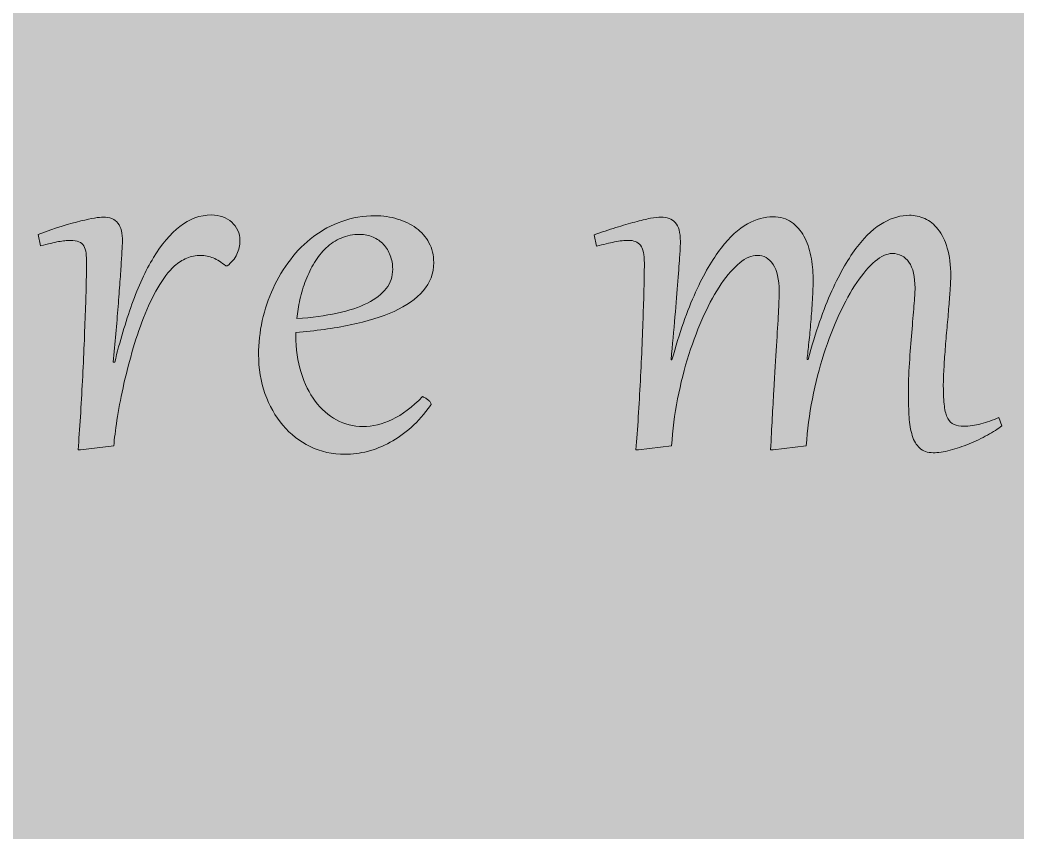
# Model space of a CAD drawing. Extents: x -4214 to -1795, y -2227 to -856.
# Drawn here: x -3522.3 to -3395.9, y -1884.3 to -1781.2 of the extents above; entities that cross this region are included whole.
import ezdxf

# ---------------------------------------------------------------- set-up
doc = ezdxf.new("R2010")
doc.units = 0
doc.header["$MEASUREMENT"] = 0
doc.layers.add('Layer 1', color=7, linetype='Continuous')

# ---------------------------------------------------------------- blocks, each defined once
blk = doc.blocks.new('block 14')
at = {"layer": 'Layer 1', "true_color": 0x2a3f49}
h = blk.add_hatch(color=149, dxfattribs=at)
h.dxf.hatch_style = 2
edge = h.paths.add_edge_path()
edge.add_spline(control_points=[(-3514.65, -1835.78), (-3514.65, -1835.78), (-3514.97, -1835.76), (-3514.97, -1835.76), (-3514.86, -1834.48), (-3514.76, -1833.09), (-3514.67, -1831.59), (-3514.58, -1830.08), (-3514.49, -1828.56), (-3514.41, -1827.01), (-3514.33, -1825.46), (-3514.26, -1823.92), (-3514.19, -1822.39), (-3514.14, -1820.87), (-3514.08, -1819.45), (-3514.03, -1818.13), (-3513.99, -1816.8), (-3513.95, -1815.62), (-3513.93, -1814.57), (-3513.91, -1813.53), (-3513.9, -1812.7), (-3513.9, -1812.09), (-3513.9, -1811.6), (-3513.92, -1811.17), (-3513.96, -1810.81), (-3514, -1810.44), (-3514.09, -1810.14), (-3514.24, -1809.9), (-3514.38, -1809.66), (-3514.58, -1809.48), (-3514.85, -1809.36), (-3515.12, -1809.25), (-3515.48, -1809.19), (-3515.94, -1809.19), (-3516.17, -1809.19), (-3516.4, -1809.21), (-3516.64, -1809.24), (-3516.88, -1809.26), (-3517.15, -1809.3), (-3517.45, -1809.35), (-3517.74, -1809.41), (-3518.08, -1809.48), (-3518.44, -1809.57), (-3518.81, -1809.66), (-3519.24, -1809.76), (-3519.72, -1809.88), (-3519.72, -1809.88), (-3520.03, -1808.43), (-3520.03, -1808.43), (-3517.8, -1807.62), (-3515.99, -1807.05), (-3514.61, -1806.73), (-3513.23, -1806.4), (-3512.29, -1806.24), (-3511.81, -1806.24), (-3510.92, -1806.24), (-3510.29, -1806.49), (-3509.91, -1807.01), (-3509.52, -1807.53), (-3509.33, -1808.29), (-3509.33, -1809.32), (-3509.33, -1809.41), (-3509.35, -1809.69), (-3509.37, -1810.14), (-3509.4, -1810.6), (-3509.44, -1811.19), (-3509.48, -1811.92), (-3509.53, -1812.66), (-3509.59, -1813.51), (-3509.65, -1814.47), (-3509.72, -1815.44), (-3509.8, -1816.48), (-3509.89, -1817.58), (-3509.97, -1818.69), (-3510.07, -1819.84), (-3510.18, -1821.05), (-3510.29, -1822.25), (-3510.4, -1823.45), (-3510.52, -1824.64), (-3510.52, -1824.64), (-3510.32, -1824.66), (-3510.32, -1824.66), (-3509.67, -1822.03), (-3508.95, -1819.58), (-3508.13, -1817.3), (-3507.32, -1815.03), (-3506.41, -1813.05), (-3505.4, -1811.37), (-3504.38, -1809.69), (-3503.27, -1808.37), (-3502.05, -1807.41), (-3500.84, -1806.45), (-3499.5, -1805.97), (-3498.05, -1805.97), (-3497.54, -1805.97), (-3497.07, -1806.05), (-3496.62, -1806.22), (-3496.18, -1806.37), (-3495.8, -1806.6), (-3495.48, -1806.89), (-3495.15, -1807.18), (-3494.9, -1807.52), (-3494.71, -1807.92), (-3494.52, -1808.31), (-3494.43, -1808.74), (-3494.43, -1809.22), (-3494.43, -1809.82), (-3494.56, -1810.4), (-3494.82, -1810.96), (-3495.08, -1811.51), (-3495.5, -1812.01), (-3496.06, -1812.44), (-3496.06, -1812.44), (-3496.22, -1812.44), (-3496.22, -1812.44), (-3496.78, -1811.97), (-3497.32, -1811.63), (-3497.82, -1811.42), (-3498.33, -1811.21), (-3498.86, -1811.11), (-3499.42, -1811.11), (-3500.03, -1811.11), (-3500.61, -1811.22), (-3501.17, -1811.45), (-3501.74, -1811.68), (-3502.26, -1812.01), (-3502.73, -1812.44), (-3503.49, -1813.14), (-3504.2, -1814.06), (-3504.86, -1815.21), (-3505.52, -1816.35), (-3506.12, -1817.63), (-3506.66, -1819.03), (-3507.21, -1820.42), (-3507.7, -1821.89), (-3508.13, -1823.42), (-3508.57, -1824.96), (-3508.95, -1826.46), (-3509.26, -1827.91), (-3509.58, -1829.37), (-3509.83, -1830.74), (-3510.03, -1832.02), (-3510.22, -1833.3), (-3510.36, -1834.38), (-3510.44, -1835.25), (-3510.44, -1835.25), (-3514.65, -1835.78), (-3514.65, -1835.78)], knot_values=[0, 0, 0, 0, 1, 1, 1, 2, 2, 2, 3, 3, 3, 4, 4, 4, 5, 5, 5, 6, 6, 6, 7, 7, 7, 8, 8, 8, 9, 9, 9, 10, 10, 10, 11, 11, 11, 12, 12, 12, 13, 13, 13, 14, 14, 14, 15, 15, 15, 16, 16, 16, 17, 17, 17, 18, 18, 18, 19, 19, 19, 20, 20, 20, 21, 21, 21, 22, 22, 22, 23, 23, 23, 24, 24, 24, 25, 25, 25, 26, 26, 26, 27, 27, 27, 28, 28, 28, 29, 29, 29, 30, 30, 30, 31, 31, 31, 32, 32, 32, 33, 33, 33, 34, 34, 34, 35, 35, 35, 36, 36, 36, 37, 37, 37, 38, 38, 38, 39, 39, 39, 40, 40, 40, 41, 41, 41, 42, 42, 42, 43, 43, 43, 44, 44, 44, 45, 45, 45, 46, 46, 46, 47, 47, 47, 48, 48, 48, 49, 49, 49, 49], degree=3, periodic=1)
h = blk.add_hatch(color=149, dxfattribs=at)
h.dxf.hatch_style = 2
edge = h.paths.add_edge_path()
edge.add_spline(control_points=[(-3449.51, -1808.49), (-3448.55, -1808.16), (-3447.64, -1807.85), (-3446.76, -1807.57), (-3445.88, -1807.3), (-3445.07, -1807.06), (-3444.33, -1806.86), (-3443.59, -1806.66), (-3442.94, -1806.5), (-3442.38, -1806.39), (-3441.81, -1806.29), (-3441.37, -1806.24), (-3441.05, -1806.24), (-3440.27, -1806.24), (-3439.66, -1806.47), (-3439.22, -1806.93), (-3438.79, -1807.39), (-3438.57, -1808.19), (-3438.57, -1809.32), (-3438.57, -1809.58), (-3438.6, -1810.16), (-3438.65, -1811.04), (-3438.71, -1811.92), (-3438.78, -1813.02), (-3438.88, -1814.35), (-3438.98, -1815.68), (-3439.11, -1817.2), (-3439.26, -1818.9), (-3439.4, -1820.61), (-3439.57, -1822.42), (-3439.76, -1824.34), (-3439.76, -1824.34), (-3439.64, -1824.36), (-3439.64, -1824.36), (-3438.7, -1820.95), (-3437.7, -1818.09), (-3436.64, -1815.77), (-3435.58, -1813.45), (-3434.5, -1811.59), (-3433.4, -1810.16), (-3432.3, -1808.74), (-3431.19, -1807.72), (-3430.07, -1807.11), (-3428.96, -1806.5), (-3427.88, -1806.19), (-3426.83, -1806.19), (-3425.9, -1806.19), (-3425.12, -1806.43), (-3424.47, -1806.88), (-3423.83, -1807.34), (-3423.3, -1807.94), (-3422.9, -1808.67), (-3422.5, -1809.41), (-3422.2, -1810.24), (-3422.02, -1811.18), (-3421.83, -1812.11), (-3421.74, -1813.06), (-3421.74, -1814.03), (-3421.74, -1814.87), (-3421.76, -1815.77), (-3421.82, -1816.72), (-3421.87, -1817.66), (-3421.94, -1818.59), (-3422.02, -1819.52), (-3422.1, -1820.44), (-3422.18, -1821.31), (-3422.27, -1822.13), (-3422.36, -1822.96), (-3422.43, -1823.68), (-3422.5, -1824.3), (-3422.5, -1824.3), (-3422.38, -1824.32), (-3422.38, -1824.32), (-3421.44, -1820.86), (-3420.44, -1817.95), (-3419.37, -1815.61), (-3418.3, -1813.27), (-3417.21, -1811.38), (-3416.11, -1809.96), (-3415, -1808.54), (-3413.89, -1807.52), (-3412.77, -1806.91), (-3411.66, -1806.3), (-3410.58, -1806), (-3409.53, -1806), (-3408.86, -1806), (-3408.21, -1806.13), (-3407.58, -1806.41), (-3406.95, -1806.7), (-3406.39, -1807.15), (-3405.9, -1807.78), (-3405.41, -1808.4), (-3405.01, -1809.2), (-3404.72, -1810.18), (-3404.42, -1811.16), (-3404.27, -1812.34), (-3404.27, -1813.73), (-3404.27, -1814.12), (-3404.3, -1814.65), (-3404.34, -1815.33), (-3404.39, -1816), (-3404.45, -1816.76), (-3404.52, -1817.59), (-3404.58, -1818.43), (-3404.66, -1819.31), (-3404.75, -1820.24), (-3404.84, -1821.18), (-3404.91, -1822.09), (-3404.98, -1822.99), (-3405.05, -1823.89), (-3405.1, -1824.74), (-3405.15, -1825.56), (-3405.2, -1826.37), (-3405.22, -1827.07), (-3405.22, -1827.66), (-3405.22, -1828.71), (-3405.18, -1829.56), (-3405.09, -1830.22), (-3405, -1830.88), (-3404.86, -1831.4), (-3404.66, -1831.78), (-3404.46, -1832.16), (-3404.19, -1832.42), (-3403.85, -1832.57), (-3403.52, -1832.71), (-3403.11, -1832.78), (-3402.62, -1832.78), (-3401.92, -1832.78), (-3401.2, -1832.68), (-3400.45, -1832.48), (-3399.7, -1832.29), (-3398.94, -1832.02), (-3398.17, -1831.67), (-3398.17, -1831.67), (-3397.79, -1832.72), (-3397.79, -1832.72), (-3398.27, -1833.1), (-3398.88, -1833.5), (-3399.62, -1833.9), (-3400.36, -1834.31), (-3401.14, -1834.68), (-3401.95, -1835.01), (-3402.76, -1835.35), (-3403.57, -1835.62), (-3404.37, -1835.83), (-3405.18, -1836.04), (-3405.89, -1836.14), (-3406.51, -1836.14), (-3407.23, -1836.14), (-3407.8, -1835.95), (-3408.22, -1835.56), (-3408.64, -1835.17), (-3408.95, -1834.64), (-3409.16, -1833.96), (-3409.37, -1833.29), (-3409.5, -1832.51), (-3409.56, -1831.61), (-3409.62, -1830.71), (-3409.65, -1829.75), (-3409.65, -1828.71), (-3409.65, -1827.46), (-3409.61, -1826.15), (-3409.52, -1824.78), (-3409.43, -1823.41), (-3409.34, -1822.11), (-3409.23, -1820.87), (-3409.12, -1819.64), (-3409.02, -1818.52), (-3408.94, -1817.52), (-3408.85, -1816.52), (-3408.81, -1815.77), (-3408.81, -1815.26), (-3408.81, -1813.79), (-3409.06, -1812.7), (-3409.58, -1811.96), (-3410.1, -1811.23), (-3410.8, -1810.86), (-3411.69, -1810.86), (-3412.37, -1810.86), (-3413.1, -1811.19), (-3413.87, -1811.84), (-3414.64, -1812.49), (-3415.42, -1813.39), (-3416.19, -1814.53), (-3416.96, -1815.67), (-3417.7, -1817.02), (-3418.42, -1818.57), (-3419.14, -1820.12), (-3419.79, -1821.8), (-3420.37, -1823.61), (-3420.94, -1825.42), (-3421.43, -1827.32), (-3421.83, -1829.31), (-3422.22, -1831.28), (-3422.48, -1833.27), (-3422.6, -1835.25), (-3422.6, -1835.25), (-3426.81, -1835.78), (-3426.81, -1835.78), (-3426.81, -1835.78), (-3427.13, -1835.76), (-3427.13, -1835.76), (-3426.98, -1832.94), (-3426.85, -1830.44), (-3426.72, -1828.27), (-3426.59, -1826.09), (-3426.48, -1824.19), (-3426.38, -1822.57), (-3426.28, -1820.94), (-3426.2, -1819.57), (-3426.14, -1818.44), (-3426.07, -1817.31), (-3426.04, -1816.38), (-3426.04, -1815.64), (-3426.04, -1814.14), (-3426.3, -1813), (-3426.82, -1812.24), (-3427.34, -1811.47), (-3428, -1811.09), (-3428.8, -1811.09), (-3429.52, -1811.09), (-3430.26, -1811.41), (-3431.05, -1812.05), (-3431.83, -1812.68), (-3432.61, -1813.57), (-3433.38, -1814.69), (-3434.14, -1815.82), (-3434.88, -1817.15), (-3435.58, -1818.69), (-3436.29, -1820.23), (-3436.92, -1821.89), (-3437.49, -1823.67), (-3438.07, -1825.46), (-3438.54, -1827.34), (-3438.92, -1829.32), (-3439.31, -1831.29), (-3439.56, -1833.27), (-3439.68, -1835.25), (-3439.68, -1835.25), (-3443.89, -1835.78), (-3443.89, -1835.78), (-3443.89, -1835.78), (-3444.21, -1835.76), (-3444.21, -1835.76), (-3444.1, -1834.48), (-3444, -1833.09), (-3443.91, -1831.59), (-3443.81, -1830.08), (-3443.73, -1828.56), (-3443.65, -1827.01), (-3443.57, -1825.46), (-3443.49, -1823.92), (-3443.43, -1822.39), (-3443.37, -1820.87), (-3443.32, -1819.45), (-3443.27, -1818.13), (-3443.23, -1816.8), (-3443.19, -1815.62), (-3443.17, -1814.57), (-3443.15, -1813.53), (-3443.14, -1812.7), (-3443.14, -1812.09), (-3443.14, -1811.54), (-3443.18, -1811.08), (-3443.26, -1810.71), (-3443.34, -1810.33), (-3443.47, -1810.03), (-3443.64, -1809.81), (-3443.8, -1809.59), (-3444.01, -1809.43), (-3444.27, -1809.34), (-3444.53, -1809.24), (-3444.83, -1809.19), (-3445.18, -1809.19), (-3445.66, -1809.19), (-3446.24, -1809.26), (-3446.91, -1809.39), (-3447.58, -1809.53), (-3448.35, -1809.71), (-3449.2, -1809.94), (-3449.2, -1809.94), (-3449.51, -1808.49), (-3449.51, -1808.49)], knot_values=[0, 0, 0, 0, 1, 1, 1, 2, 2, 2, 3, 3, 3, 4, 4, 4, 5, 5, 5, 6, 6, 6, 7, 7, 7, 8, 8, 8, 9, 9, 9, 10, 10, 10, 11, 11, 11, 12, 12, 12, 13, 13, 13, 14, 14, 14, 15, 15, 15, 16, 16, 16, 17, 17, 17, 18, 18, 18, 19, 19, 19, 20, 20, 20, 21, 21, 21, 22, 22, 22, 23, 23, 23, 24, 24, 24, 25, 25, 25, 26, 26, 26, 27, 27, 27, 28, 28, 28, 29, 29, 29, 30, 30, 30, 31, 31, 31, 32, 32, 32, 33, 33, 33, 34, 34, 34, 35, 35, 35, 36, 36, 36, 37, 37, 37, 38, 38, 38, 39, 39, 39, 40, 40, 40, 41, 41, 41, 42, 42, 42, 43, 43, 43, 44, 44, 44, 45, 45, 45, 46, 46, 46, 47, 47, 47, 48, 48, 48, 49, 49, 49, 50, 50, 50, 51, 51, 51, 52, 52, 52, 53, 53, 53, 54, 54, 54, 55, 55, 55, 56, 56, 56, 57, 57, 57, 58, 58, 58, 59, 59, 59, 60, 60, 60, 61, 61, 61, 62, 62, 62, 63, 63, 63, 64, 64, 64, 65, 65, 65, 66, 66, 66, 67, 67, 67, 68, 68, 68, 69, 69, 69, 70, 70, 70, 71, 71, 71, 72, 72, 72, 73, 73, 73, 74, 74, 74, 75, 75, 75, 76, 76, 76, 77, 77, 77, 78, 78, 78, 79, 79, 79, 80, 80, 80, 81, 81, 81, 82, 82, 82, 83, 83, 83, 84, 84, 84, 85, 85, 85, 86, 86, 86, 87, 87, 87, 88, 88, 88, 89, 89, 89, 90, 90, 90, 91, 91, 91, 92, 92, 92, 93, 93, 93, 94, 94, 94, 94], degree=3, periodic=1)
h = blk.add_hatch(color=149, dxfattribs=at)
h.dxf.hatch_style = 2
edge = h.paths.add_edge_path()
edge.add_spline(control_points=[(-3471.27, -1829.01), (-3471.19, -1829.05), (-3471.09, -1829.11), (-3470.96, -1829.18), (-3470.83, -1829.25), (-3470.71, -1829.34), (-3470.61, -1829.42), (-3470.5, -1829.51), (-3470.4, -1829.61), (-3470.32, -1829.7), (-3470.24, -1829.81), (-3470.2, -1829.9), (-3470.2, -1830), (-3470.2, -1830.05), (-3470.22, -1830.1), (-3470.26, -1830.16), (-3471.02, -1831.21), (-3471.83, -1832.12), (-3472.69, -1832.89), (-3473.56, -1833.66), (-3474.46, -1834.31), (-3475.39, -1834.82), (-3476.32, -1835.34), (-3477.27, -1835.72), (-3478.24, -1835.97), (-3479.21, -1836.22), (-3480.16, -1836.34), (-3481.1, -1836.34), (-3482.71, -1836.34), (-3484.19, -1836.01), (-3485.53, -1835.36), (-3486.87, -1834.7), (-3488.03, -1833.8), (-3488.99, -1832.66), (-3489.96, -1831.52), (-3490.71, -1830.18), (-3491.26, -1828.64), (-3491.8, -1827.1), (-3492.07, -1825.46), (-3492.07, -1823.69), (-3492.07, -1822.26), (-3491.92, -1820.82), (-3491.6, -1819.38), (-3491.29, -1817.95), (-3490.83, -1816.58), (-3490.23, -1815.28), (-3489.63, -1813.98), (-3488.91, -1812.76), (-3488.04, -1811.64), (-3487.19, -1810.52), (-3486.21, -1809.55), (-3485.12, -1808.72), (-3484.02, -1807.89), (-3482.82, -1807.25), (-3481.51, -1806.78), (-3480.2, -1806.31), (-3478.8, -1806.07), (-3477.29, -1806.07), (-3476.3, -1806.07), (-3475.35, -1806.21), (-3474.45, -1806.48), (-3473.55, -1806.74), (-3472.76, -1807.13), (-3472.09, -1807.63), (-3471.41, -1808.14), (-3470.87, -1808.76), (-3470.46, -1809.5), (-3470.06, -1810.23), (-3469.86, -1811.07), (-3469.86, -1812.02), (-3469.86, -1813.38), (-3470.31, -1814.58), (-3471.2, -1815.6), (-3472.09, -1816.62), (-3473.33, -1817.48), (-3474.89, -1818.2), (-3476.47, -1818.91), (-3478.31, -1819.48), (-3480.44, -1819.92), (-3482.57, -1820.36), (-3484.87, -1820.68), (-3487.34, -1820.89), (-3487.34, -1820.89), (-3487.34, -1821.24), (-3487.34, -1821.24), (-3487.34, -1822.96), (-3487.12, -1824.53), (-3486.69, -1825.95), (-3486.25, -1827.38), (-3485.65, -1828.59), (-3484.88, -1829.61), (-3484.12, -1830.62), (-3483.22, -1831.41), (-3482.19, -1831.97), (-3481.15, -1832.54), (-3480.04, -1832.82), (-3478.84, -1832.82), (-3477.63, -1832.82), (-3476.39, -1832.52), (-3475.13, -1831.92), (-3473.86, -1831.32), (-3472.57, -1830.36), (-3471.27, -1829.01)], knot_values=[0, 0, 0, 0, 1, 1, 1, 2, 2, 2, 3, 3, 3, 4, 4, 4, 5, 5, 5, 6, 6, 6, 7, 7, 7, 8, 8, 8, 9, 9, 9, 10, 10, 10, 11, 11, 11, 12, 12, 12, 13, 13, 13, 14, 14, 14, 15, 15, 15, 16, 16, 16, 17, 17, 17, 18, 18, 18, 19, 19, 19, 20, 20, 20, 21, 21, 21, 22, 22, 22, 23, 23, 23, 24, 24, 24, 25, 25, 25, 26, 26, 26, 27, 27, 27, 28, 28, 28, 29, 29, 29, 30, 30, 30, 31, 31, 31, 32, 32, 32, 33, 33, 33, 34, 34, 34, 34], degree=3, periodic=1)
edge = h.paths.add_edge_path()
edge.add_spline(control_points=[(-3475.06, -1812.84), (-3475.06, -1812.22), (-3475.16, -1811.65), (-3475.37, -1811.11), (-3475.58, -1810.57), (-3475.86, -1810.11), (-3476.23, -1809.71), (-3476.6, -1809.31), (-3477.04, -1809), (-3477.55, -1808.77), (-3478.06, -1808.54), (-3478.61, -1808.43), (-3479.21, -1808.43), (-3480.08, -1808.43), (-3480.87, -1808.59), (-3481.58, -1808.89), (-3482.29, -1809.2), (-3482.93, -1809.62), (-3483.49, -1810.15), (-3484.06, -1810.68), (-3484.56, -1811.3), (-3484.99, -1812.01), (-3485.42, -1812.71), (-3485.78, -1813.46), (-3486.08, -1814.25), (-3486.38, -1815.04), (-3486.63, -1815.86), (-3486.82, -1816.69), (-3487.01, -1817.52), (-3487.14, -1818.33), (-3487.22, -1819.12), (-3485.31, -1818.99), (-3483.61, -1818.76), (-3482.1, -1818.43), (-3480.59, -1818.1), (-3479.31, -1817.68), (-3478.27, -1817.16), (-3477.23, -1816.64), (-3476.43, -1816.02), (-3475.88, -1815.31), (-3475.33, -1814.59), (-3475.06, -1813.77), (-3475.06, -1812.84)], knot_values=[0, 0, 0, 0, 1, 1, 1, 2, 2, 2, 3, 3, 3, 4, 4, 4, 5, 5, 5, 6, 6, 6, 7, 7, 7, 8, 8, 8, 9, 9, 9, 10, 10, 10, 11, 11, 11, 12, 12, 12, 13, 13, 13, 14, 14, 14, 14], degree=3, periodic=1)
at = {"layer": 'Layer 1', "lineweight": 0}
for points, knots in [([(-3514.65, -1835.78), (-3514.65, -1835.78), (-3514.97, -1835.76), (-3514.97, -1835.76), (-3514.86, -1834.48), (-3514.76, -1833.09), (-3514.67, -1831.59), (-3514.58, -1830.08), (-3514.49, -1828.56), (-3514.41, -1827.01), (-3514.33, -1825.46), (-3514.26, -1823.92), (-3514.19, -1822.39), (-3514.14, -1820.87), (-3514.08, -1819.45), (-3514.03, -1818.13), (-3513.99, -1816.8), (-3513.95, -1815.62), (-3513.93, -1814.57), (-3513.91, -1813.53), (-3513.9, -1812.7), (-3513.9, -1812.09), (-3513.9, -1811.6), (-3513.92, -1811.17), (-3513.96, -1810.81), (-3514, -1810.44), (-3514.09, -1810.14), (-3514.24, -1809.9), (-3514.38, -1809.66), (-3514.58, -1809.48), (-3514.85, -1809.36), (-3515.12, -1809.25), (-3515.48, -1809.19), (-3515.94, -1809.19), (-3516.17, -1809.19), (-3516.4, -1809.21), (-3516.64, -1809.24), (-3516.88, -1809.26), (-3517.15, -1809.3), (-3517.45, -1809.35), (-3517.74, -1809.41), (-3518.08, -1809.48), (-3518.44, -1809.57), (-3518.81, -1809.66), (-3519.24, -1809.76), (-3519.72, -1809.88), (-3519.72, -1809.88), (-3520.03, -1808.43), (-3520.03, -1808.43), (-3517.8, -1807.62), (-3515.99, -1807.05), (-3514.61, -1806.73), (-3513.23, -1806.4), (-3512.29, -1806.24), (-3511.81, -1806.24), (-3510.92, -1806.24), (-3510.29, -1806.49), (-3509.91, -1807.01), (-3509.52, -1807.53), (-3509.33, -1808.29), (-3509.33, -1809.32), (-3509.33, -1809.41), (-3509.35, -1809.69), (-3509.37, -1810.14), (-3509.4, -1810.6), (-3509.44, -1811.19), (-3509.48, -1811.92), (-3509.53, -1812.66), (-3509.59, -1813.51), (-3509.65, -1814.47), (-3509.72, -1815.44), (-3509.8, -1816.48), (-3509.89, -1817.58), (-3509.97, -1818.69), (-3510.07, -1819.84), (-3510.18, -1821.05), (-3510.29, -1822.25), (-3510.4, -1823.45), (-3510.52, -1824.64), (-3510.52, -1824.64), (-3510.32, -1824.66), (-3510.32, -1824.66), (-3509.67, -1822.03), (-3508.95, -1819.58), (-3508.13, -1817.3), (-3507.32, -1815.03), (-3506.41, -1813.05), (-3505.4, -1811.37), (-3504.38, -1809.69), (-3503.27, -1808.37), (-3502.05, -1807.41), (-3500.84, -1806.45), (-3499.5, -1805.97), (-3498.05, -1805.97), (-3497.54, -1805.97), (-3497.07, -1806.05), (-3496.62, -1806.22), (-3496.18, -1806.37), (-3495.8, -1806.6), (-3495.48, -1806.89), (-3495.15, -1807.18), (-3494.9, -1807.52), (-3494.71, -1807.92), (-3494.52, -1808.31), (-3494.43, -1808.74), (-3494.43, -1809.22), (-3494.43, -1809.82), (-3494.56, -1810.4), (-3494.82, -1810.96), (-3495.08, -1811.51), (-3495.5, -1812.01), (-3496.06, -1812.44), (-3496.06, -1812.44), (-3496.22, -1812.44), (-3496.22, -1812.44), (-3496.78, -1811.97), (-3497.32, -1811.63), (-3497.82, -1811.42), (-3498.33, -1811.21), (-3498.86, -1811.11), (-3499.42, -1811.11), (-3500.03, -1811.11), (-3500.61, -1811.22), (-3501.17, -1811.45), (-3501.74, -1811.68), (-3502.26, -1812.01), (-3502.73, -1812.44), (-3503.49, -1813.14), (-3504.2, -1814.06), (-3504.86, -1815.21), (-3505.52, -1816.35), (-3506.12, -1817.63), (-3506.66, -1819.03), (-3507.21, -1820.42), (-3507.7, -1821.89), (-3508.13, -1823.42), (-3508.57, -1824.96), (-3508.95, -1826.46), (-3509.26, -1827.91), (-3509.58, -1829.37), (-3509.83, -1830.74), (-3510.03, -1832.02), (-3510.22, -1833.3), (-3510.36, -1834.38), (-3510.44, -1835.25), (-3510.44, -1835.25), (-3514.65, -1835.78), (-3514.65, -1835.78)], [0, 0, 0, 0, 1, 1, 1, 2, 2, 2, 3, 3, 3, 4, 4, 4, 5, 5, 5, 6, 6, 6, 7, 7, 7, 8, 8, 8, 9, 9, 9, 10, 10, 10, 11, 11, 11, 12, 12, 12, 13, 13, 13, 14, 14, 14, 15, 15, 15, 16, 16, 16, 17, 17, 17, 18, 18, 18, 19, 19, 19, 20, 20, 20, 21, 21, 21, 22, 22, 22, 23, 23, 23, 24, 24, 24, 25, 25, 25, 26, 26, 26, 27, 27, 27, 28, 28, 28, 29, 29, 29, 30, 30, 30, 31, 31, 31, 32, 32, 32, 33, 33, 33, 34, 34, 34, 35, 35, 35, 36, 36, 36, 37, 37, 37, 38, 38, 38, 39, 39, 39, 40, 40, 40, 41, 41, 41, 42, 42, 42, 43, 43, 43, 44, 44, 44, 45, 45, 45, 46, 46, 46, 47, 47, 47, 48, 48, 48, 49, 49, 49, 49]), ([(-3449.51, -1808.49), (-3448.55, -1808.16), (-3447.64, -1807.85), (-3446.76, -1807.57), (-3445.88, -1807.3), (-3445.07, -1807.06), (-3444.33, -1806.86), (-3443.59, -1806.66), (-3442.94, -1806.5), (-3442.38, -1806.39), (-3441.81, -1806.29), (-3441.37, -1806.24), (-3441.05, -1806.24), (-3440.27, -1806.24), (-3439.66, -1806.47), (-3439.22, -1806.93), (-3438.79, -1807.39), (-3438.57, -1808.19), (-3438.57, -1809.32), (-3438.57, -1809.58), (-3438.6, -1810.16), (-3438.65, -1811.04), (-3438.71, -1811.92), (-3438.78, -1813.02), (-3438.88, -1814.35), (-3438.98, -1815.68), (-3439.11, -1817.2), (-3439.26, -1818.9), (-3439.4, -1820.61), (-3439.57, -1822.42), (-3439.76, -1824.34), (-3439.76, -1824.34), (-3439.64, -1824.36), (-3439.64, -1824.36), (-3438.7, -1820.95), (-3437.7, -1818.09), (-3436.64, -1815.77), (-3435.58, -1813.45), (-3434.5, -1811.59), (-3433.4, -1810.16), (-3432.3, -1808.74), (-3431.19, -1807.72), (-3430.07, -1807.11), (-3428.96, -1806.5), (-3427.88, -1806.19), (-3426.83, -1806.19), (-3425.9, -1806.19), (-3425.12, -1806.43), (-3424.47, -1806.88), (-3423.83, -1807.34), (-3423.3, -1807.94), (-3422.9, -1808.67), (-3422.5, -1809.41), (-3422.2, -1810.24), (-3422.02, -1811.18), (-3421.83, -1812.11), (-3421.74, -1813.06), (-3421.74, -1814.03), (-3421.74, -1814.87), (-3421.76, -1815.77), (-3421.82, -1816.72), (-3421.87, -1817.66), (-3421.94, -1818.59), (-3422.02, -1819.52), (-3422.1, -1820.44), (-3422.18, -1821.31), (-3422.27, -1822.13), (-3422.36, -1822.96), (-3422.43, -1823.68), (-3422.5, -1824.3), (-3422.5, -1824.3), (-3422.38, -1824.32), (-3422.38, -1824.32), (-3421.44, -1820.86), (-3420.44, -1817.95), (-3419.37, -1815.61), (-3418.3, -1813.27), (-3417.21, -1811.38), (-3416.11, -1809.96), (-3415, -1808.54), (-3413.89, -1807.52), (-3412.77, -1806.91), (-3411.66, -1806.3), (-3410.58, -1806), (-3409.53, -1806), (-3408.86, -1806), (-3408.21, -1806.13), (-3407.58, -1806.41), (-3406.95, -1806.7), (-3406.39, -1807.15), (-3405.9, -1807.78), (-3405.41, -1808.4), (-3405.01, -1809.2), (-3404.72, -1810.18), (-3404.42, -1811.16), (-3404.27, -1812.34), (-3404.27, -1813.73), (-3404.27, -1814.12), (-3404.3, -1814.65), (-3404.34, -1815.33), (-3404.39, -1816), (-3404.45, -1816.76), (-3404.52, -1817.59), (-3404.58, -1818.43), (-3404.66, -1819.31), (-3404.75, -1820.24), (-3404.84, -1821.18), (-3404.91, -1822.09), (-3404.98, -1822.99), (-3405.05, -1823.89), (-3405.1, -1824.74), (-3405.15, -1825.56), (-3405.2, -1826.37), (-3405.22, -1827.07), (-3405.22, -1827.66), (-3405.22, -1828.71), (-3405.18, -1829.56), (-3405.09, -1830.22), (-3405, -1830.88), (-3404.86, -1831.4), (-3404.66, -1831.78), (-3404.46, -1832.16), (-3404.19, -1832.42), (-3403.85, -1832.57), (-3403.52, -1832.71), (-3403.11, -1832.78), (-3402.62, -1832.78), (-3401.92, -1832.78), (-3401.2, -1832.68), (-3400.45, -1832.48), (-3399.7, -1832.29), (-3398.94, -1832.02), (-3398.17, -1831.67), (-3398.17, -1831.67), (-3397.79, -1832.72), (-3397.79, -1832.72), (-3398.27, -1833.1), (-3398.88, -1833.5), (-3399.62, -1833.9), (-3400.36, -1834.31), (-3401.14, -1834.68), (-3401.95, -1835.01), (-3402.76, -1835.35), (-3403.57, -1835.62), (-3404.37, -1835.83), (-3405.18, -1836.04), (-3405.89, -1836.14), (-3406.51, -1836.14), (-3407.23, -1836.14), (-3407.8, -1835.95), (-3408.22, -1835.56), (-3408.64, -1835.17), (-3408.95, -1834.64), (-3409.16, -1833.96), (-3409.37, -1833.29), (-3409.5, -1832.51), (-3409.56, -1831.61), (-3409.62, -1830.71), (-3409.65, -1829.75), (-3409.65, -1828.71), (-3409.65, -1827.46), (-3409.61, -1826.15), (-3409.52, -1824.78), (-3409.43, -1823.41), (-3409.34, -1822.11), (-3409.23, -1820.87), (-3409.12, -1819.64), (-3409.02, -1818.52), (-3408.94, -1817.52), (-3408.85, -1816.52), (-3408.81, -1815.77), (-3408.81, -1815.26), (-3408.81, -1813.79), (-3409.06, -1812.7), (-3409.58, -1811.96), (-3410.1, -1811.23), (-3410.8, -1810.86), (-3411.69, -1810.86), (-3412.37, -1810.86), (-3413.1, -1811.19), (-3413.87, -1811.84), (-3414.64, -1812.49), (-3415.42, -1813.39), (-3416.19, -1814.53), (-3416.96, -1815.67), (-3417.7, -1817.02), (-3418.42, -1818.57), (-3419.14, -1820.12), (-3419.79, -1821.8), (-3420.37, -1823.61), (-3420.94, -1825.42), (-3421.43, -1827.32), (-3421.83, -1829.31), (-3422.22, -1831.28), (-3422.48, -1833.27), (-3422.6, -1835.25), (-3422.6, -1835.25), (-3426.81, -1835.78), (-3426.81, -1835.78), (-3426.81, -1835.78), (-3427.13, -1835.76), (-3427.13, -1835.76), (-3426.98, -1832.94), (-3426.85, -1830.44), (-3426.72, -1828.27), (-3426.59, -1826.09), (-3426.48, -1824.19), (-3426.38, -1822.57), (-3426.28, -1820.94), (-3426.2, -1819.57), (-3426.14, -1818.44), (-3426.07, -1817.31), (-3426.04, -1816.38), (-3426.04, -1815.64), (-3426.04, -1814.14), (-3426.3, -1813), (-3426.82, -1812.24), (-3427.34, -1811.47), (-3428, -1811.09), (-3428.8, -1811.09), (-3429.52, -1811.09), (-3430.26, -1811.41), (-3431.05, -1812.05), (-3431.83, -1812.68), (-3432.61, -1813.57), (-3433.38, -1814.69), (-3434.14, -1815.82), (-3434.88, -1817.15), (-3435.58, -1818.69), (-3436.29, -1820.23), (-3436.92, -1821.89), (-3437.49, -1823.67), (-3438.07, -1825.46), (-3438.54, -1827.34), (-3438.92, -1829.32), (-3439.31, -1831.29), (-3439.56, -1833.27), (-3439.68, -1835.25), (-3439.68, -1835.25), (-3443.89, -1835.78), (-3443.89, -1835.78), (-3443.89, -1835.78), (-3444.21, -1835.76), (-3444.21, -1835.76), (-3444.1, -1834.48), (-3444, -1833.09), (-3443.91, -1831.59), (-3443.81, -1830.08), (-3443.73, -1828.56), (-3443.65, -1827.01), (-3443.57, -1825.46), (-3443.49, -1823.92), (-3443.43, -1822.39), (-3443.37, -1820.87), (-3443.32, -1819.45), (-3443.27, -1818.13), (-3443.23, -1816.8), (-3443.19, -1815.62), (-3443.17, -1814.57), (-3443.15, -1813.53), (-3443.14, -1812.7), (-3443.14, -1812.09), (-3443.14, -1811.54), (-3443.18, -1811.08), (-3443.26, -1810.71), (-3443.34, -1810.33), (-3443.47, -1810.03), (-3443.64, -1809.81), (-3443.8, -1809.59), (-3444.01, -1809.43), (-3444.27, -1809.34), (-3444.53, -1809.24), (-3444.83, -1809.19), (-3445.18, -1809.19), (-3445.66, -1809.19), (-3446.24, -1809.26), (-3446.91, -1809.39), (-3447.58, -1809.53), (-3448.35, -1809.71), (-3449.2, -1809.94), (-3449.2, -1809.94), (-3449.51, -1808.49), (-3449.51, -1808.49)], [0, 0, 0, 0, 1, 1, 1, 2, 2, 2, 3, 3, 3, 4, 4, 4, 5, 5, 5, 6, 6, 6, 7, 7, 7, 8, 8, 8, 9, 9, 9, 10, 10, 10, 11, 11, 11, 12, 12, 12, 13, 13, 13, 14, 14, 14, 15, 15, 15, 16, 16, 16, 17, 17, 17, 18, 18, 18, 19, 19, 19, 20, 20, 20, 21, 21, 21, 22, 22, 22, 23, 23, 23, 24, 24, 24, 25, 25, 25, 26, 26, 26, 27, 27, 27, 28, 28, 28, 29, 29, 29, 30, 30, 30, 31, 31, 31, 32, 32, 32, 33, 33, 33, 34, 34, 34, 35, 35, 35, 36, 36, 36, 37, 37, 37, 38, 38, 38, 39, 39, 39, 40, 40, 40, 41, 41, 41, 42, 42, 42, 43, 43, 43, 44, 44, 44, 45, 45, 45, 46, 46, 46, 47, 47, 47, 48, 48, 48, 49, 49, 49, 50, 50, 50, 51, 51, 51, 52, 52, 52, 53, 53, 53, 54, 54, 54, 55, 55, 55, 56, 56, 56, 57, 57, 57, 58, 58, 58, 59, 59, 59, 60, 60, 60, 61, 61, 61, 62, 62, 62, 63, 63, 63, 64, 64, 64, 65, 65, 65, 66, 66, 66, 67, 67, 67, 68, 68, 68, 69, 69, 69, 70, 70, 70, 71, 71, 71, 72, 72, 72, 73, 73, 73, 74, 74, 74, 75, 75, 75, 76, 76, 76, 77, 77, 77, 78, 78, 78, 79, 79, 79, 80, 80, 80, 81, 81, 81, 82, 82, 82, 83, 83, 83, 84, 84, 84, 85, 85, 85, 86, 86, 86, 87, 87, 87, 88, 88, 88, 89, 89, 89, 90, 90, 90, 91, 91, 91, 92, 92, 92, 93, 93, 93, 94, 94, 94, 94]), ([(-3471.27, -1829.01), (-3471.19, -1829.05), (-3471.09, -1829.11), (-3470.96, -1829.18), (-3470.83, -1829.25), (-3470.71, -1829.34), (-3470.61, -1829.42), (-3470.5, -1829.51), (-3470.4, -1829.61), (-3470.32, -1829.7), (-3470.24, -1829.81), (-3470.2, -1829.9), (-3470.2, -1830), (-3470.2, -1830.05), (-3470.22, -1830.1), (-3470.26, -1830.16), (-3471.02, -1831.21), (-3471.83, -1832.12), (-3472.69, -1832.89), (-3473.56, -1833.66), (-3474.46, -1834.31), (-3475.39, -1834.82), (-3476.32, -1835.34), (-3477.27, -1835.72), (-3478.24, -1835.97), (-3479.21, -1836.22), (-3480.16, -1836.34), (-3481.1, -1836.34), (-3482.71, -1836.34), (-3484.19, -1836.01), (-3485.53, -1835.36), (-3486.87, -1834.7), (-3488.03, -1833.8), (-3488.99, -1832.66), (-3489.96, -1831.52), (-3490.71, -1830.18), (-3491.26, -1828.64), (-3491.8, -1827.1), (-3492.07, -1825.46), (-3492.07, -1823.69), (-3492.07, -1822.26), (-3491.92, -1820.82), (-3491.6, -1819.38), (-3491.29, -1817.95), (-3490.83, -1816.58), (-3490.23, -1815.28), (-3489.63, -1813.98), (-3488.91, -1812.76), (-3488.04, -1811.64), (-3487.19, -1810.52), (-3486.21, -1809.55), (-3485.12, -1808.72), (-3484.02, -1807.89), (-3482.82, -1807.25), (-3481.51, -1806.78), (-3480.2, -1806.31), (-3478.8, -1806.07), (-3477.29, -1806.07), (-3476.3, -1806.07), (-3475.35, -1806.21), (-3474.45, -1806.48), (-3473.55, -1806.74), (-3472.76, -1807.13), (-3472.09, -1807.63), (-3471.41, -1808.14), (-3470.87, -1808.76), (-3470.46, -1809.5), (-3470.06, -1810.23), (-3469.86, -1811.07), (-3469.86, -1812.02), (-3469.86, -1813.38), (-3470.31, -1814.58), (-3471.2, -1815.6), (-3472.09, -1816.62), (-3473.33, -1817.48), (-3474.89, -1818.2), (-3476.47, -1818.91), (-3478.31, -1819.48), (-3480.44, -1819.92), (-3482.57, -1820.36), (-3484.87, -1820.68), (-3487.34, -1820.89), (-3487.34, -1820.89), (-3487.34, -1821.24), (-3487.34, -1821.24), (-3487.34, -1822.96), (-3487.12, -1824.53), (-3486.69, -1825.95), (-3486.25, -1827.38), (-3485.65, -1828.59), (-3484.88, -1829.61), (-3484.12, -1830.62), (-3483.22, -1831.41), (-3482.19, -1831.97), (-3481.15, -1832.54), (-3480.04, -1832.82), (-3478.84, -1832.82), (-3477.63, -1832.82), (-3476.39, -1832.52), (-3475.13, -1831.92), (-3473.86, -1831.32), (-3472.57, -1830.36), (-3471.27, -1829.01)], [0, 0, 0, 0, 1, 1, 1, 2, 2, 2, 3, 3, 3, 4, 4, 4, 5, 5, 5, 6, 6, 6, 7, 7, 7, 8, 8, 8, 9, 9, 9, 10, 10, 10, 11, 11, 11, 12, 12, 12, 13, 13, 13, 14, 14, 14, 15, 15, 15, 16, 16, 16, 17, 17, 17, 18, 18, 18, 19, 19, 19, 20, 20, 20, 21, 21, 21, 22, 22, 22, 23, 23, 23, 24, 24, 24, 25, 25, 25, 26, 26, 26, 27, 27, 27, 28, 28, 28, 29, 29, 29, 30, 30, 30, 31, 31, 31, 32, 32, 32, 33, 33, 33, 34, 34, 34, 34]), ([(-3475.06, -1812.84), (-3475.06, -1812.22), (-3475.16, -1811.65), (-3475.37, -1811.11), (-3475.58, -1810.57), (-3475.86, -1810.11), (-3476.23, -1809.71), (-3476.6, -1809.31), (-3477.04, -1809), (-3477.55, -1808.77), (-3478.06, -1808.54), (-3478.61, -1808.43), (-3479.21, -1808.43), (-3480.08, -1808.43), (-3480.87, -1808.59), (-3481.58, -1808.89), (-3482.29, -1809.2), (-3482.93, -1809.62), (-3483.49, -1810.15), (-3484.06, -1810.68), (-3484.56, -1811.3), (-3484.99, -1812.01), (-3485.42, -1812.71), (-3485.78, -1813.46), (-3486.08, -1814.25), (-3486.38, -1815.04), (-3486.63, -1815.86), (-3486.82, -1816.69), (-3487.01, -1817.52), (-3487.14, -1818.33), (-3487.22, -1819.12), (-3485.31, -1818.99), (-3483.61, -1818.76), (-3482.1, -1818.43), (-3480.59, -1818.1), (-3479.31, -1817.68), (-3478.27, -1817.16), (-3477.23, -1816.64), (-3476.43, -1816.02), (-3475.88, -1815.31), (-3475.33, -1814.59), (-3475.06, -1813.77), (-3475.06, -1812.84)], [0, 0, 0, 0, 1, 1, 1, 2, 2, 2, 3, 3, 3, 4, 4, 4, 5, 5, 5, 6, 6, 6, 7, 7, 7, 8, 8, 8, 9, 9, 9, 10, 10, 10, 11, 11, 11, 12, 12, 12, 13, 13, 13, 14, 14, 14, 14])]:
    blk.add_open_spline(points, degree=3, knots=knots, dxfattribs=at)
blk = doc.blocks.new('block 13')
at = {"layer": 'Layer 1'}
blk.add_blockref('block 14', (0, 0), dxfattribs=at)
blk = doc.blocks.new('block 3')
at = {"layer": 'Layer 1'}
blk.add_blockref('block 13', (0, 0), dxfattribs=at)
blk = doc.blocks.new('block 2')
at = {"layer": 'Layer 1', "true_color": 0xd1f7fe}
h = blk.add_hatch(color=7, dxfattribs=at)
h.dxf.hatch_style = 2
edge = h.paths.add_edge_path()
edge.add_spline(control_points=[(-1794.66, -1541.43), (-1798.65, -1538.41), (-1802.26, -1532.96), (-1802.26, -1532.96), (-1818.61, -1510.46), (-1812.96, -1476.79), (-1816.44, -1444.45), (-1820.97, -1402.43), (-1845.85, -1390.9), (-1845.85, -1390.9), (-1804.05, -1322.51), (-1892.29, -1300.54), (-1892.29, -1235.18), (-1892.29, -1185.07), (-1862.63, -1142.36), (-1862.63, -1091.81), (-1862.63, -1048.7), (-1902.17, -1036.97), (-1902.17, -1036.97), (-1867.4, -1000.37), (-1890.03, -934.19), (-1946.84, -934.19), (-2005.1, -934.19), (-2041.37, -964.4), (-2090.14, -964.4), (-2164.56, -964.4), (-2207.8, -887.5), (-2269.21, -938.66), (-2361.65, -869.93), (-2476.86, -966.12), (-2551.28, -966.12), (-2625.69, -966.12), (-2641.59, -875.56), (-2696.26, -901.1), (-2661.19, -910.16), (-2669.29, -950.94), (-2696.64, -950.94), (-2728.63, -950.94), (-2744.91, -917.99), (-2781.11, -917.99), (-2815.61, -917.99), (-2899.41, -972.27), (-2996.85, -864.27), (-2996.85, -864.27), (-2999.69, -861.05), (-3004.23, -855.72), (-3008.77, -861.05), (-3011.6, -864.27), (-3011.6, -864.27), (-3109.05, -972.27), (-3192.84, -917.99), (-3227.35, -917.99), (-3263.55, -917.99), (-3279.83, -950.94), (-3311.82, -950.94), (-3339.17, -950.94), (-3347.26, -910.16), (-3312.19, -901.1), (-3366.87, -875.56), (-3382.76, -966.12), (-3457.18, -966.12), (-3531.59, -966.12), (-3646.8, -869.93), (-3739.25, -938.66), (-3800.66, -887.5), (-3843.9, -964.4), (-3918.32, -964.4), (-3967.09, -964.4), (-4003.36, -934.19), (-4061.61, -934.19), (-4118.43, -934.19), (-4141.05, -1000.37), (-4106.29, -1036.97), (-4106.29, -1036.97), (-4145.83, -1048.7), (-4145.83, -1091.81), (-4145.83, -1142.36), (-4116.17, -1185.07), (-4116.17, -1235.18), (-4116.17, -1300.54), (-4204.41, -1322.51), (-4162.6, -1390.9), (-4162.6, -1390.9), (-4187.49, -1402.43), (-4192.02, -1444.45), (-4195.5, -1476.79), (-4189.85, -1510.46), (-4206.19, -1532.96), (-4206.19, -1532.96), (-4209.85, -1538.25), (-4213.8, -1541.43), (-4209.78, -1544.99), (-4206.19, -1549.9), (-4206.19, -1549.9), (-4189.85, -1572.4), (-4195.5, -1606.08), (-4192.02, -1638.41), (-4187.49, -1680.43), (-4162.6, -1691.96), (-4162.6, -1691.96), (-4204.41, -1760.35), (-4116.17, -1782.32), (-4116.17, -1847.68), (-4116.17, -1897.79), (-4145.83, -1940.5), (-4145.83, -1991.05), (-4145.83, -2034.16), (-4106.29, -2045.89), (-4106.29, -2045.89), (-4141.05, -2082.49), (-4118.43, -2148.67), (-4061.61, -2148.67), (-4003.36, -2148.67), (-3967.09, -2118.46), (-3918.32, -2118.46), (-3843.9, -2118.46), (-3800.66, -2195.36), (-3739.25, -2144.21), (-3646.8, -2212.93), (-3531.59, -2116.74), (-3457.18, -2116.74), (-3382.76, -2116.74), (-3366.87, -2207.3), (-3312.19, -2181.76), (-3347.26, -2172.7), (-3339.17, -2131.92), (-3311.82, -2131.92), (-3279.83, -2131.92), (-3263.55, -2164.87), (-3227.35, -2164.87), (-3192.84, -2164.87), (-3109.05, -2110.59), (-3011.6, -2218.59), (-3011.6, -2218.59), (-3008.77, -2221.81), (-3004.23, -2227.14), (-2999.69, -2221.81), (-2996.85, -2218.59), (-2996.85, -2218.59), (-2899.41, -2110.59), (-2815.61, -2164.87), (-2781.11, -2164.87), (-2744.91, -2164.87), (-2728.63, -2131.92), (-2696.64, -2131.92), (-2669.29, -2131.92), (-2661.19, -2172.7), (-2696.26, -2181.76), (-2641.59, -2207.3), (-2625.69, -2116.74), (-2551.28, -2116.74), (-2476.86, -2116.74), (-2361.65, -2212.93), (-2269.21, -2144.21), (-2207.8, -2195.36), (-2164.56, -2118.46), (-2090.14, -2118.46), (-2041.37, -2118.46), (-2005.1, -2148.67), (-1946.84, -2148.67), (-1890.03, -2148.67), (-1867.4, -2082.49), (-1902.17, -2045.89), (-1902.17, -2045.89), (-1862.63, -2034.16), (-1862.63, -1991.05), (-1862.63, -1940.5), (-1892.29, -1897.79), (-1892.29, -1847.68), (-1892.29, -1782.32), (-1804.05, -1760.35), (-1845.85, -1691.96), (-1845.85, -1691.96), (-1820.97, -1680.43), (-1816.44, -1638.41), (-1812.96, -1606.08), (-1818.61, -1572.4), (-1802.26, -1549.9), (-1802.26, -1549.9), (-1799.12, -1544.75), (-1794.66, -1541.43)], knot_values=[0, 0, 0, 0, 1, 1, 1, 2, 2, 2, 3, 3, 3, 4, 4, 4, 5, 5, 5, 6, 6, 6, 7, 7, 7, 8, 8, 8, 9, 9, 9, 10, 10, 10, 11, 11, 11, 12, 12, 12, 13, 13, 13, 14, 14, 14, 15, 15, 15, 16, 16, 16, 17, 17, 17, 18, 18, 18, 19, 19, 19, 20, 20, 20, 21, 21, 21, 22, 22, 22, 23, 23, 23, 24, 24, 24, 25, 25, 25, 26, 26, 26, 27, 27, 27, 28, 28, 28, 29, 29, 29, 30, 30, 30, 31, 31, 31, 32, 32, 32, 33, 33, 33, 34, 34, 34, 35, 35, 35, 36, 36, 36, 37, 37, 37, 38, 38, 38, 39, 39, 39, 40, 40, 40, 41, 41, 41, 42, 42, 42, 43, 43, 43, 44, 44, 44, 45, 45, 45, 46, 46, 46, 47, 47, 47, 48, 48, 48, 49, 49, 49, 50, 50, 50, 51, 51, 51, 52, 52, 52, 53, 53, 53, 54, 54, 54, 55, 55, 55, 56, 56, 56, 57, 57, 57, 58, 58, 58, 59, 59, 59, 60, 60, 60, 60], degree=3, periodic=1)
at = {"layer": 'Layer 1', "lineweight": 0}
blk.add_open_spline([(-1794.66, -1541.43), (-1798.65, -1538.41), (-1802.26, -1532.96), (-1802.26, -1532.96), (-1818.61, -1510.46), (-1812.96, -1476.79), (-1816.44, -1444.45), (-1820.97, -1402.43), (-1845.85, -1390.9), (-1845.85, -1390.9), (-1804.05, -1322.51), (-1892.29, -1300.54), (-1892.29, -1235.18), (-1892.29, -1185.07), (-1862.63, -1142.36), (-1862.63, -1091.81), (-1862.63, -1048.7), (-1902.17, -1036.97), (-1902.17, -1036.97), (-1867.4, -1000.37), (-1890.03, -934.19), (-1946.84, -934.19), (-2005.1, -934.19), (-2041.37, -964.4), (-2090.14, -964.4), (-2164.56, -964.4), (-2207.8, -887.5), (-2269.21, -938.66), (-2361.65, -869.93), (-2476.86, -966.12), (-2551.28, -966.12), (-2625.69, -966.12), (-2641.59, -875.56), (-2696.26, -901.1), (-2661.19, -910.16), (-2669.29, -950.94), (-2696.64, -950.94), (-2728.63, -950.94), (-2744.91, -917.99), (-2781.11, -917.99), (-2815.61, -917.99), (-2899.41, -972.27), (-2996.85, -864.27), (-2996.85, -864.27), (-2999.69, -861.05), (-3004.23, -855.72), (-3008.77, -861.05), (-3011.6, -864.27), (-3011.6, -864.27), (-3109.05, -972.27), (-3192.84, -917.99), (-3227.35, -917.99), (-3263.55, -917.99), (-3279.83, -950.94), (-3311.82, -950.94), (-3339.17, -950.94), (-3347.26, -910.16), (-3312.19, -901.1), (-3366.87, -875.56), (-3382.76, -966.12), (-3457.18, -966.12), (-3531.59, -966.12), (-3646.8, -869.93), (-3739.25, -938.66), (-3800.66, -887.5), (-3843.9, -964.4), (-3918.32, -964.4), (-3967.09, -964.4), (-4003.36, -934.19), (-4061.61, -934.19), (-4118.43, -934.19), (-4141.05, -1000.37), (-4106.29, -1036.97), (-4106.29, -1036.97), (-4145.83, -1048.7), (-4145.83, -1091.81), (-4145.83, -1142.36), (-4116.17, -1185.07), (-4116.17, -1235.18), (-4116.17, -1300.54), (-4204.41, -1322.51), (-4162.6, -1390.9), (-4162.6, -1390.9), (-4187.49, -1402.43), (-4192.02, -1444.45), (-4195.5, -1476.79), (-4189.85, -1510.46), (-4206.19, -1532.96), (-4206.19, -1532.96), (-4209.85, -1538.25), (-4213.8, -1541.43), (-4209.78, -1544.99), (-4206.19, -1549.9), (-4206.19, -1549.9), (-4189.85, -1572.4), (-4195.5, -1606.08), (-4192.02, -1638.41), (-4187.49, -1680.43), (-4162.6, -1691.96), (-4162.6, -1691.96), (-4204.41, -1760.35), (-4116.17, -1782.32), (-4116.17, -1847.68), (-4116.17, -1897.79), (-4145.83, -1940.5), (-4145.83, -1991.05), (-4145.83, -2034.16), (-4106.29, -2045.89), (-4106.29, -2045.89), (-4141.05, -2082.49), (-4118.43, -2148.67), (-4061.61, -2148.67), (-4003.36, -2148.67), (-3967.09, -2118.46), (-3918.32, -2118.46), (-3843.9, -2118.46), (-3800.66, -2195.36), (-3739.25, -2144.21), (-3646.8, -2212.93), (-3531.59, -2116.74), (-3457.18, -2116.74), (-3382.76, -2116.74), (-3366.87, -2207.3), (-3312.19, -2181.76), (-3347.26, -2172.7), (-3339.17, -2131.92), (-3311.82, -2131.92), (-3279.83, -2131.92), (-3263.55, -2164.87), (-3227.35, -2164.87), (-3192.84, -2164.87), (-3109.05, -2110.59), (-3011.6, -2218.59), (-3011.6, -2218.59), (-3008.77, -2221.81), (-3004.23, -2227.14), (-2999.69, -2221.81), (-2996.85, -2218.59), (-2996.85, -2218.59), (-2899.41, -2110.59), (-2815.61, -2164.87), (-2781.11, -2164.87), (-2744.91, -2164.87), (-2728.63, -2131.92), (-2696.64, -2131.92), (-2669.29, -2131.92), (-2661.19, -2172.7), (-2696.26, -2181.76), (-2641.59, -2207.3), (-2625.69, -2116.74), (-2551.28, -2116.74), (-2476.86, -2116.74), (-2361.65, -2212.93), (-2269.21, -2144.21), (-2207.8, -2195.36), (-2164.56, -2118.46), (-2090.14, -2118.46), (-2041.37, -2118.46), (-2005.1, -2148.67), (-1946.84, -2148.67), (-1890.03, -2148.67), (-1867.4, -2082.49), (-1902.17, -2045.89), (-1902.17, -2045.89), (-1862.63, -2034.16), (-1862.63, -1991.05), (-1862.63, -1940.5), (-1892.29, -1897.79), (-1892.29, -1847.68), (-1892.29, -1782.32), (-1804.05, -1760.35), (-1845.85, -1691.96), (-1845.85, -1691.96), (-1820.97, -1680.43), (-1816.44, -1638.41), (-1812.96, -1606.08), (-1818.61, -1572.4), (-1802.26, -1549.9), (-1802.26, -1549.9), (-1799.12, -1544.75), (-1794.66, -1541.43)], degree=3, knots=[0, 0, 0, 0, 1, 1, 1, 2, 2, 2, 3, 3, 3, 4, 4, 4, 5, 5, 5, 6, 6, 6, 7, 7, 7, 8, 8, 8, 9, 9, 9, 10, 10, 10, 11, 11, 11, 12, 12, 12, 13, 13, 13, 14, 14, 14, 15, 15, 15, 16, 16, 16, 17, 17, 17, 18, 18, 18, 19, 19, 19, 20, 20, 20, 21, 21, 21, 22, 22, 22, 23, 23, 23, 24, 24, 24, 25, 25, 25, 26, 26, 26, 27, 27, 27, 28, 28, 28, 29, 29, 29, 30, 30, 30, 31, 31, 31, 32, 32, 32, 33, 33, 33, 34, 34, 34, 35, 35, 35, 36, 36, 36, 37, 37, 37, 38, 38, 38, 39, 39, 39, 40, 40, 40, 41, 41, 41, 42, 42, 42, 43, 43, 43, 44, 44, 44, 45, 45, 45, 46, 46, 46, 47, 47, 47, 48, 48, 48, 49, 49, 49, 50, 50, 50, 51, 51, 51, 52, 52, 52, 53, 53, 53, 54, 54, 54, 55, 55, 55, 56, 56, 56, 57, 57, 57, 58, 58, 58, 59, 59, 59, 60, 60, 60, 60], dxfattribs=at)
at = {"layer": 'Layer 1'}
blk.add_blockref('block 3', (0, 0), dxfattribs=at)

msp = doc.modelspace()

# ---------------------------------------------------------------- block references
at = {"layer": 'Layer 1'}
msp.add_blockref('block 2', (0, 0), dxfattribs=at)

doc.saveas('drawing.dxf')
